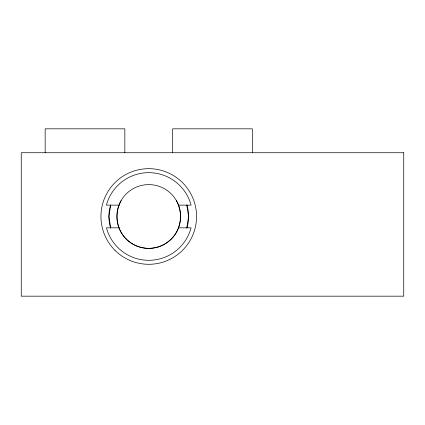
<?xml version="1.0" encoding="UTF-8"?>
<svg xmlns="http://www.w3.org/2000/svg" width="425" height="425" viewBox="0 0 425 425"><rect width="100%" height="100%" fill="white"/><g stroke="black" fill="none" stroke-linecap="round" stroke-linejoin="round"><path stroke-width="0.64" d="M110.691 205.142L108.906 216.484L110.691 227.827M121.146 200.547C115.696 210.359 115.696 222.61 121.146 232.422A31.875 31.875 0 0 0 176.354 232.422C181.804 222.61 181.804 210.359 176.354 200.547M186.809 227.827L188.594 216.484L186.809 205.142M119.244 205.142L106.415 205.142A43.828 43.828 0 0 1 191.085 205.142L178.256 205.142M119.244 227.827L106.415 227.827A43.828 43.828 0 0 0 191.085 227.827L178.256 227.827M252.344 152.734L252.344 128.828L172.656 128.828L172.656 152.734M124.844 152.734L124.844 128.828L45.156 128.828L45.156 152.734M186.883 204.93A39.844 39.844 0 0 1 186.883 228.039M110.617 228.039A39.844 39.844 0 0 1 110.617 204.93M403.75 152.734L21.25 152.734L21.25 296.172L403.75 296.172L403.75 152.734M114.941 250.293A47.812 47.812 0 0 0 194.932 228.857A47.812 47.812 0 0 0 136.377 170.303A47.812 47.812 0 0 0 114.941 250.293M126.209 239.025A31.875 31.875 0 0 0 179.541 224.735A31.875 31.875 0 0 0 140.5 185.693A31.875 31.875 0 0 0 126.209 239.025"/></g></svg>
